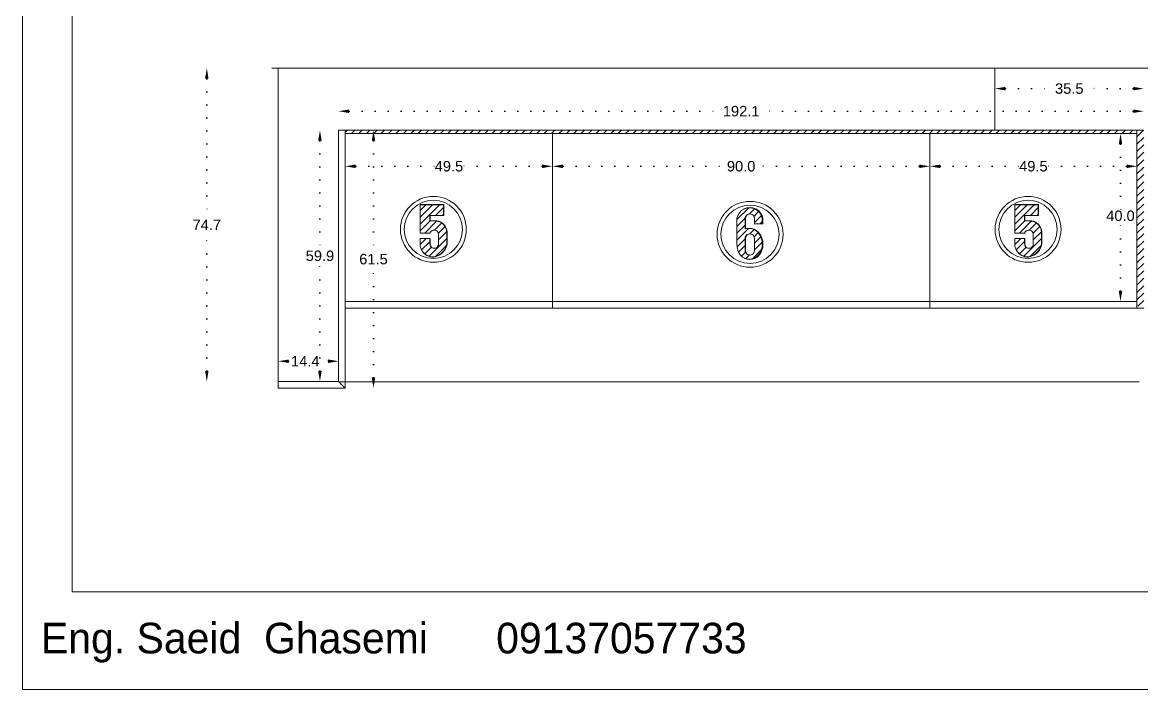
# Model space of a CAD drawing. Header units: inches. Extents: x 104 to 9740, y 936 to 6735.
# Drawn here: x 3346.3 to 3613.3, y 1988.3 to 2147.5 of the extents above; entities that cross this region are included whole.
import ezdxf

# ---------------------------------------------------------------- set-up
doc = ezdxf.new("R2010")
doc.units = ezdxf.units.IN
doc.header["$MEASUREMENT"] = 0
doc.linetypes.add('ACAD_ISO07W100', pattern=[3, 0, -3])
doc.styles.get("Standard").update_dxf_attribs({"font": 'arial.ttf'})
doc.dimstyles.new('Copy of Standard', dxfattribs={"dimtxt": 2.5, "dimasz": 2.5, "dimexe": 0.18, "dimexo": 0.0625, "dimgap": 0.09, "dimtad": 0, "dimtih": 1, "dimtoh": 1, "dimdec": 1, "dimzin": 0, "dimdsep": 46, "dimtxsty": 'Standard', "dimcen": 0.09, "dimse1": 1, "dimse2": 1, "dimadec": 0, "dimazin": 0, "dimtfac": 1, "dimtdec": 1, "dimtix": 1, "dimtofl": 0, "dimtmove": 0, "dimatfit": 3, "dimfxl": 1, "dimtolj": 1, "dimtzin": 0, "dimarcsym": 0})

# ---------------------------------------------------------------- blocks, each defined once
blk = doc.blocks.new('*D399')
at = {"color": 0, "linetype": 'ACAD_ISO07W100', "lineweight": -2, "transparency": 16777216}
for p, q in [((3580.84, 2131.65), (3592.75, 2131.65)), ((3611.34, 2131.65), (3599.44, 2131.65))]:
    blk.add_line(p, q, dxfattribs=at)
at = {"color": 0, "transparency": 16777216}
for points in [[(3580.84, 2132.07), (3580.84, 2131.23), (3578.34, 2131.65)], [(3611.34, 2132.07), (3611.34, 2131.23), (3613.84, 2131.65)]]:
    blk.add_solid(points, dxfattribs=at)
at = {"layer": 'Defpoints', "color": 0, "transparency": 16777216}
for p in [(3613.84, 2131.65), (3578.34, 2121.71), (3613.84, 2121.71)]:
    blk.add_point(p, dxfattribs=at)
at = {"color": 0, "lineweight": 20, "transparency": 16777216, "insert": (3596.09, 2131.65), "char_height": 2.5, "attachment_point": 5}
blk.add_mtext('\\A1;35.5', dxfattribs=at)
blk = doc.blocks.new('*D400')
at = {"color": 0, "linetype": 'ACAD_ISO07W100', "lineweight": -2, "transparency": 16777216}
for p, q in [((3424.24, 2126.26), (3513.85, 2126.26)), ((3611.34, 2126.26), (3521.74, 2126.26))]:
    blk.add_line(p, q, dxfattribs=at)
at = {"color": 0, "transparency": 16777216}
for points in [[(3424.24, 2126.67), (3424.24, 2125.84), (3421.74, 2126.26)], [(3611.34, 2126.67), (3611.34, 2125.84), (3613.84, 2126.26)]]:
    blk.add_solid(points, dxfattribs=at)
at = {"layer": 'Defpoints', "color": 0, "transparency": 16777216}
for p in [(3421.74, 2126.26), (3421.74, 2121.71), (3613.84, 2121.71)]:
    blk.add_point(p, dxfattribs=at)
at = {"color": 0, "lineweight": 20, "transparency": 16777216, "insert": (3517.79, 2126.26), "char_height": 2.5, "attachment_point": 5}
blk.add_mtext('\\A1;192.1', dxfattribs=at)
blk = doc.blocks.new('*D401')
at = {"color": 0, "linetype": 'ACAD_ISO07W100', "lineweight": -2, "transparency": 16777216}
for p, q in [((3417.29, 2119.21), (3417.29, 2093.13)), ((3417.29, 2064.31), (3417.29, 2090.39))]:
    blk.add_line(p, q, dxfattribs=at)
at = {"color": 0, "transparency": 16777216}
for points in [[(3416.87, 2119.21), (3417.71, 2119.21), (3417.29, 2121.71)], [(3416.87, 2064.31), (3417.71, 2064.31), (3417.29, 2061.81)]]:
    blk.add_solid(points, dxfattribs=at)
at = {"layer": 'Defpoints', "color": 0, "transparency": 16777216}
for p in [(3417.29, 2121.71), (3421.74, 2121.71), (3421.74, 2061.81)]:
    blk.add_point(p, dxfattribs=at)
at = {"color": 0, "lineweight": 20, "transparency": 16777216, "insert": (3417.29, 2091.76), "char_height": 2.5, "attachment_point": 5}
blk.add_mtext('\\A1;59.9', dxfattribs=at)
blk = doc.blocks.new('*D342')
at = {"color": 0, "linetype": 'ACAD_ISO07W100', "lineweight": -2, "transparency": 16777216}
for p, q in [((3390.3, 2134.01), (3390.3, 2100.5)), ((3390.3, 2064.31), (3390.3, 2097.82))]:
    blk.add_line(p, q, dxfattribs=at)
at = {"color": 0, "transparency": 16777216}
for points in [[(3389.88, 2134.01), (3390.71, 2134.01), (3390.3, 2136.51)], [(3389.88, 2064.31), (3390.71, 2064.31), (3390.3, 2061.81)]]:
    blk.add_solid(points, dxfattribs=at)
at = {"layer": 'Defpoints', "color": 0, "transparency": 16777216}
for p in [(3390.3, 2136.51), (3405.84, 2136.51), (3405.84, 2061.81)]:
    blk.add_point(p, dxfattribs=at)
at = {"color": 0, "lineweight": 20, "transparency": 16777216, "insert": (3390.3, 2099.16), "char_height": 2.5, "attachment_point": 5}
blk.add_mtext('\\A1;74.7', dxfattribs=at)
blk = doc.blocks.new('*D402')
at = {"color": 0, "linetype": 'ACAD_ISO07W100', "lineweight": -2, "transparency": 16777216}
for p, q in [((3409.84, 2066.62), (3410.58, 2066.62)), ((3419.24, 2066.62), (3417.01, 2066.62))]:
    blk.add_line(p, q, dxfattribs=at)
at = {"color": 0, "transparency": 16777216}
for points in [[(3409.84, 2067.04), (3409.84, 2066.21), (3407.34, 2066.62)], [(3419.24, 2067.04), (3419.24, 2066.21), (3421.74, 2066.62)]]:
    blk.add_solid(points, dxfattribs=at)
at = {"layer": 'Defpoints', "color": 0, "transparency": 16777216}
for p in [(3421.74, 2066.62), (3407.34, 2061.81), (3421.74, 2061.81)]:
    blk.add_point(p, dxfattribs=at)
at = {"color": 0, "lineweight": 20, "transparency": 16777216, "insert": (3413.79, 2066.62), "char_height": 2.5, "attachment_point": 5}
blk.add_mtext('\\A1;14.4', dxfattribs=at)
blk = doc.blocks.new('*D403')
at = {"color": 0, "linetype": 'ACAD_ISO07W100', "lineweight": -2, "transparency": 16777216}
for p, q in [((3425.84, 2113.12), (3444.67, 2113.12)), ((3470.29, 2113.12), (3451.47, 2113.12))]:
    blk.add_line(p, q, dxfattribs=at)
at = {"color": 0, "transparency": 16777216}
for points in [[(3425.84, 2113.54), (3425.84, 2112.7), (3423.34, 2113.12)], [(3470.29, 2113.54), (3470.29, 2112.7), (3472.79, 2113.12)]]:
    blk.add_solid(points, dxfattribs=at)
at = {"layer": 'Defpoints', "color": 0, "transparency": 16777216}
for p in [(3423.34, 2121.71), (3472.79, 2120.91), (3423.34, 2113.12)]:
    blk.add_point(p, dxfattribs=at)
at = {"color": 0, "lineweight": 20, "transparency": 16777216, "insert": (3448.07, 2113.12), "char_height": 2.5, "attachment_point": 5}
blk.add_mtext('\\A1;49.5', dxfattribs=at)
blk = doc.blocks.new('*D343')
at = {"color": 0, "linetype": 'ACAD_ISO07W100', "lineweight": -2, "transparency": 16777216}
for p, q in [((3475.29, 2113.12), (3514.46, 2113.12)), ((3560.29, 2113.12), (3521.13, 2113.12))]:
    blk.add_line(p, q, dxfattribs=at)
at = {"color": 0, "transparency": 16777216}
for points in [[(3475.29, 2113.54), (3475.29, 2112.7), (3472.79, 2113.12)], [(3560.29, 2113.54), (3560.29, 2112.7), (3562.79, 2113.12)]]:
    blk.add_solid(points, dxfattribs=at)
at = {"layer": 'Defpoints', "color": 0, "transparency": 16777216}
for p in [(3472.79, 2120.91), (3562.79, 2120.91), (3472.79, 2113.12)]:
    blk.add_point(p, dxfattribs=at)
at = {"color": 0, "lineweight": 20, "transparency": 16777216, "insert": (3517.79, 2113.12), "char_height": 2.5, "attachment_point": 5}
blk.add_mtext('\\A1;90.0', dxfattribs=at)
blk = doc.blocks.new('*D344')
at = {"color": 0, "linetype": 'ACAD_ISO07W100', "lineweight": -2, "transparency": 16777216}
for p, q in [((3565.29, 2113.12), (3584.12, 2113.12)), ((3609.74, 2113.12), (3590.92, 2113.12))]:
    blk.add_line(p, q, dxfattribs=at)
at = {"color": 0, "transparency": 16777216}
for points in [[(3565.29, 2113.54), (3565.29, 2112.7), (3562.79, 2113.12)], [(3609.74, 2113.54), (3609.74, 2112.7), (3612.24, 2113.12)]]:
    blk.add_solid(points, dxfattribs=at)
at = {"layer": 'Defpoints', "color": 0, "transparency": 16777216}
for p in [(3562.79, 2120.91), (3612.24, 2121.71), (3612.24, 2113.12)]:
    blk.add_point(p, dxfattribs=at)
at = {"color": 0, "lineweight": 20, "transparency": 16777216, "insert": (3587.52, 2113.12), "char_height": 2.5, "attachment_point": 5}
blk.add_mtext('\\A1;49.5', dxfattribs=at)
blk = doc.blocks.new('*D345')
at = {"color": 0, "linetype": 'ACAD_ISO07W100', "lineweight": -2, "transparency": 16777216}
for p, q in [((3608.3, 2118.41), (3608.3, 2102.68)), ((3608.3, 2083.41), (3608.3, 2099.94))]:
    blk.add_line(p, q, dxfattribs=at)
at = {"color": 0, "transparency": 16777216}
for points in [[(3607.89, 2118.41), (3608.72, 2118.41), (3608.3, 2120.91)], [(3607.89, 2083.41), (3608.72, 2083.41), (3608.3, 2080.91)]]:
    blk.add_solid(points, dxfattribs=at)
at = {"layer": 'Defpoints', "color": 0, "transparency": 16777216}
for p in [(3612.24, 2120.91), (3563.4, 2080.91), (3608.3, 2080.91)]:
    blk.add_point(p, dxfattribs=at)
at = {"color": 0, "lineweight": 20, "transparency": 16777216, "insert": (3608.3, 2101.31), "char_height": 2.5, "attachment_point": 5}
blk.add_mtext('\\A1;40.0', dxfattribs=at)
blk = doc.blocks.new('*D393')
at = {"color": 0, "linetype": 'ACAD_ISO07W100', "lineweight": -2, "transparency": 16777216}
for p, q in [((3430.07, 2119.21), (3430.07, 2092.33)), ((3430.07, 2062.71), (3430.07, 2089.59))]:
    blk.add_line(p, q, dxfattribs=at)
at = {"color": 0, "transparency": 16777216}
for points in [[(3429.65, 2119.21), (3430.48, 2119.21), (3430.07, 2121.71)], [(3429.65, 2062.71), (3430.48, 2062.71), (3430.07, 2060.21)]]:
    blk.add_solid(points, dxfattribs=at)
at = {"layer": 'Defpoints', "color": 0, "transparency": 16777216}
for p in [(3423.34, 2121.71), (3430.07, 2121.71), (3423.34, 2060.21)]:
    blk.add_point(p, dxfattribs=at)
at = {"color": 0, "lineweight": 20, "transparency": 16777216, "insert": (3430.07, 2090.96), "char_height": 2.5, "attachment_point": 5}
blk.add_mtext('\\A1;61.5', dxfattribs=at)

msp = doc.modelspace()

# ---------------------------------------------------------------- hatches: boundary and pattern name
at = {"lineweight": 20}
h = msp.add_hatch(dxfattribs=at)
h.set_pattern_fill('ANSI31', color=256, scale=10)
h.set_pattern_definition([(45, (1876.976, 689.729), (-0.8838835, 0.8838835), [])])
h.paths.add_polyline_path([(3612.24, 2121.71), (3578.34, 2121.71), (3423.34, 2121.71), (3423.34, 2120.91), (3612.24, 2120.91)])
h = msp.add_hatch(dxfattribs=at)
h.set_pattern_fill('ANSI31', color=256, scale=10)
h.set_pattern_definition([(45, (1876.976, -217.913), (-0.8838835, 0.8838835), [])])
h.paths.add_polyline_path([(3612.24, 2080.11), (3612.74, 2079.31), (3613.84, 2079.31), (3613.84, 2121.71), (3612.24, 2121.71)])
h = msp.add_hatch(dxfattribs=at)
h.set_pattern_fill('ANSI31', color=256, scale=9.218651)
h.set_pattern_definition([(45, (2766.3757, 2643.4883), (-0.8148213, 0.8148213), [])])
h.paths.add_polyline_path([(3446.92, 2099.1), (3446.69, 2099.35), (3446.42, 2099.57), (3446.14, 2099.76), (3445.83, 2099.91), (3445.56, 2100.01), (3445.25, 2100.07), (3444.88, 2100.1), (3443.52, 2100.1), (3443.52, 2101.41), (3446.81, 2101.41), (3446.81, 2103.93), (3441.21, 2103.93), (3441.21, 2097.18), (3443.52, 2097.18), (3443.61, 2097.38), (3443.74, 2097.56), (3443.91, 2097.7), (3444.1, 2097.82), (3444.31, 2097.88), (3444.55, 2097.91), (3444.79, 2097.88), (3445.01, 2097.81), (3445.2, 2097.7), (3445.37, 2097.55), (3445.5, 2097.37), (3445.59, 2097.17), (3445.59, 2094.59), (3445.55, 2094.33), (3445.45, 2094.08), (3445.29, 2093.87), (3445.08, 2093.71), (3444.84, 2093.61), (3444.57, 2093.58), (3444.31, 2093.61), (3444.07, 2093.71), (3443.84, 2093.89), (3443.66, 2094.12), (3443.56, 2094.36), (3443.52, 2094.62), (3443.52, 2095.88), (3441.21, 2095.88), (3441.21, 2094.59), (3441.24, 2094.17), (3441.32, 2093.76), (3441.44, 2093.41), (3441.63, 2093.04), (3441.86, 2092.7), (3442.14, 2092.39), (3442.46, 2092.12), (3442.81, 2091.9), (3443.18, 2091.73), (3443.58, 2091.6), (3443.98, 2091.53), (3444.4, 2091.52), (3444.79, 2091.59), (3445.16, 2091.71), (3445.52, 2091.87), (3445.87, 2092.06), (3446.19, 2092.29), (3446.48, 2092.55), (3446.75, 2092.84), (3446.98, 2093.16), (3447.18, 2093.5), (3447.34, 2093.86), (3447.46, 2094.24), (3447.54, 2094.62), (3447.54, 2097.18), (3447.54, 2097.52), (3447.49, 2097.86), (3447.41, 2098.19), (3447.28, 2098.51), (3447.12, 2098.82)])
h = msp.add_hatch(dxfattribs=at)
h.set_pattern_fill('ANSI31', color=256, scale=9.218651)
h.set_pattern_definition([(45, (2860.0108, 2643.0461), (-0.8148213, 0.8148213), [])])
h.paths.add_polyline_path([(3521.89, 2097.24), (3521.7, 2097.45), (3521.48, 2097.65), (3521.25, 2097.82), (3521, 2097.97), (3520.74, 2098.09), (3520.46, 2098.19), (3520.18, 2098.25), (3519.89, 2098.29), (3519.6, 2098.31), (3519.41, 2098.29), (3519.15, 2098.25), (3518.87, 2098.18), (3518.75, 2098.17), (3518.75, 2100.68), (3518.78, 2100.95), (3518.89, 2101.19), (3519.05, 2101.41), (3519.26, 2101.57), (3519.51, 2101.67), (3519.64, 2101.72), (3519.91, 2101.75), (3520.18, 2101.72), (3520.43, 2101.61), (3520.64, 2101.45), (3520.81, 2101.23), (3520.91, 2100.98), (3520.95, 2100.71), (3520.95, 2099.42), (3522.84, 2099.42), (3522.84, 2100.68), (3522.63, 2101.37), (3522.27, 2101.99), (3521.77, 2102.51), (3521.16, 2102.91), (3520.48, 2103.15), (3519.78, 2103.24), (3519.77, 2103.24), (3519.05, 2103.15), (3518.44, 2102.93), (3517.88, 2102.57), (3517.37, 2102.04), (3517.01, 2101.41), (3516.79, 2100.71), (3516.79, 2094.68), (3516.8, 2094.42), (3516.81, 2094.16), (3516.84, 2093.91), (3516.88, 2093.65), (3516.93, 2093.4), (3516.99, 2093.15), (3517.04, 2092.99), (3517.28, 2092.41), (3517.64, 2091.9), (3518.1, 2091.47), (3518.57, 2091.2), (3519.12, 2091.02), (3519.74, 2090.95), (3520.35, 2091.02), (3520.94, 2091.21), (3521.48, 2091.53), (3521.64, 2091.68), (3521.89, 2091.94), (3522.3, 2092.53), (3522.6, 2093.18), (3522.78, 2093.87), (3522.84, 2094.59), (3522.78, 2095.3), (3522.6, 2096), (3522.3, 2096.65)])
h.paths.add_polyline_path([(3518.78, 2096.22), (3518.89, 2096.47), (3519.05, 2096.68), (3519.26, 2096.85), (3519.51, 2096.95), (3519.78, 2096.98), (3519.91, 2096.98), (3520.18, 2096.95), (3520.43, 2096.84), (3520.64, 2096.68), (3520.81, 2096.46), (3520.91, 2096.21), (3520.95, 2095.94), (3520.95, 2092.99), (3520.91, 2092.72), (3520.81, 2092.47), (3520.64, 2092.26), (3520.43, 2092.09), (3520.18, 2091.99), (3519.91, 2091.95), (3519.64, 2091.99), (3519.51, 2092.04), (3519.39, 2092.09), (3519.26, 2092.14), (3519.05, 2092.31), (3518.89, 2092.52), (3518.78, 2092.77), (3518.75, 2093.03), (3518.75, 2095.96)], flags=16)
h = msp.add_hatch(dxfattribs=at)
h.set_pattern_fill('ANSI31', color=256, scale=9.218651)
h.set_pattern_definition([(45, (2908.2697, 2643.4883), (-0.8148213, 0.8148213), [])])
h.paths.add_polyline_path([(3588.81, 2099.1), (3588.58, 2099.35), (3588.32, 2099.57), (3588.03, 2099.76), (3587.72, 2099.91), (3587.45, 2100.01), (3587.14, 2100.07), (3586.77, 2100.1), (3585.42, 2100.1), (3585.42, 2101.41), (3588.7, 2101.41), (3588.7, 2103.93), (3583.1, 2103.93), (3583.1, 2097.18), (3585.42, 2097.18), (3585.51, 2097.38), (3585.64, 2097.56), (3585.8, 2097.7), (3585.99, 2097.82), (3586.2, 2097.88), (3586.44, 2097.91), (3586.69, 2097.88), (3586.9, 2097.81), (3587.09, 2097.7), (3587.26, 2097.55), (3587.39, 2097.37), (3587.48, 2097.17), (3587.48, 2094.59), (3587.45, 2094.33), (3587.35, 2094.08), (3587.18, 2093.87), (3586.97, 2093.71), (3586.73, 2093.61), (3586.47, 2093.58), (3586.2, 2093.61), (3585.96, 2093.71), (3585.73, 2093.89), (3585.55, 2094.12), (3585.45, 2094.36), (3585.42, 2094.62), (3585.42, 2095.88), (3583.1, 2095.88), (3583.1, 2094.59), (3583.13, 2094.17), (3583.21, 2093.76), (3583.34, 2093.41), (3583.52, 2093.04), (3583.76, 2092.7), (3584.03, 2092.39), (3584.35, 2092.12), (3584.7, 2091.9), (3585.07, 2091.73), (3585.47, 2091.6), (3585.88, 2091.53), (3586.29, 2091.52), (3586.68, 2091.59), (3587.06, 2091.71), (3587.42, 2091.87), (3587.76, 2092.06), (3588.08, 2092.29), (3588.38, 2092.55), (3588.64, 2092.84), (3588.87, 2093.16), (3589.07, 2093.5), (3589.23, 2093.86), (3589.35, 2094.24), (3589.43, 2094.62), (3589.43, 2097.18), (3589.43, 2097.52), (3589.39, 2097.86), (3589.3, 2098.19), (3589.18, 2098.51), (3589.01, 2098.82)])

# ---------------------------------------------------------------- linework, layer by layer
for p, q in [((3810.24, 2136.51), (3405.84, 2136.51)), ((3407.34, 2061.81), (3407.34, 2136.51)), ((3578.34, 2121.71), (3578.34, 2136.51)), ((3421.74, 2061.81), (3421.74, 2121.71)), ((3421.74, 2121.71), (3613.84, 2121.71)), ((3423.34, 2060.21), (3423.34, 2121.71)), ((3423.34, 2120.91), (3612.24, 2120.91)), ((3472.79, 2079.31), (3472.79, 2120.91)), ((3562.79, 2079.31), (3562.79, 2120.91)), ((3613.84, 2121.71), (3578.34, 2121.71)), ((3612.24, 2121.71), (3612.24, 2079.31)), ((3446.81, 2103.93), (3446.81, 2101.41)), ((3519.64, 2101.72), (3519.91, 2101.75)), ((3588.7, 2103.93), (3588.7, 2101.41)), ((3443.56, 2101.41), (3443.56, 2100.12)), ((3585.45, 2101.41), (3585.45, 2100.12)), ((3441.21, 2097.18), (3443.52, 2097.18)), ((3444.57, 2097.91), (3444.79, 2097.88)), ((3444.79, 2097.88), (3445.01, 2097.81)), ((3445.01, 2097.81), (3445.2, 2097.7)), ((3445.2, 2097.7), (3445.37, 2097.55)), ((3445.37, 2097.55), (3445.5, 2097.37)), ((3445.5, 2097.37), (3445.59, 2097.17)), ((3445.59, 2097.17), (3445.59, 2094.59)), ((3583.1, 2097.18), (3585.42, 2097.18)), ((3586.47, 2097.91), (3586.69, 2097.88)), ((3586.69, 2097.88), (3586.9, 2097.81)), ((3586.9, 2097.81), (3587.09, 2097.7)), ((3587.09, 2097.7), (3587.26, 2097.55)), ((3587.26, 2097.55), (3587.39, 2097.37)), ((3587.39, 2097.37), (3587.48, 2097.17)), ((3587.48, 2097.17), (3587.48, 2094.59)), ((3444.07, 2093.71), (3443.86, 2093.87)), ((3444.31, 2093.61), (3444.07, 2093.71)), ((3445.08, 2093.71), (3444.84, 2093.61)), ((3445.29, 2093.87), (3445.08, 2093.71)), ((3445.45, 2094.08), (3445.29, 2093.87)), ((3445.55, 2094.33), (3445.45, 2094.08)), ((3445.59, 2094.59), (3445.55, 2094.33)), ((3585.96, 2093.71), (3585.75, 2093.87)), ((3586.2, 2093.61), (3585.96, 2093.71)), ((3586.97, 2093.71), (3586.73, 2093.61)), ((3587.18, 2093.87), (3586.97, 2093.71)), ((3587.35, 2094.08), (3587.18, 2093.87)), ((3587.45, 2094.33), (3587.35, 2094.08)), ((3587.48, 2094.59), (3587.45, 2094.33)), ((3444.57, 2093.58), (3444.31, 2093.61)), ((3444.84, 2093.61), (3444.57, 2093.58)), ((3586.47, 2093.58), (3586.2, 2093.61)), ((3586.73, 2093.61), (3586.47, 2093.58)), ((3423.34, 2080.91), (3612.24, 2080.91)), ((3423.34, 2079.31), (3612.84, 2079.31)), ((3613.84, 2079.31), (3612.74, 2079.31)), ((3407.34, 2061.81), (3421.74, 2061.81)), ((3407.34, 2061.81), (3407.34, 2060.21)), ((3421.74, 2061.81), (3423.34, 2060.21)), ((3421.74, 2061.71), (3612.74, 2061.71)), ((3423.34, 2060.21), (3407.34, 2060.21))]:
    msp.add_line(p, q, dxfattribs=at)
for points in [[(3346.29, 2695.55), (3346.29, 1988.29), (3846.38, 1988.29), (3846.38, 2695.55)], [(3358.2, 2683.65), (3358.2, 2011.58), (3834.47, 2011.58), (3834.47, 2683.65)], [(3518.87, 2100.71), (3518.9, 2100.98), (3519.01, 2101.23), (3519.17, 2101.45), (3519.39, 2101.61), (3519.64, 2101.72), (3519.51, 2101.67), (3519.26, 2101.57), (3519.05, 2101.41), (3518.89, 2101.19), (3518.78, 2100.95), (3518.75, 2100.68)], [(3443.56, 2097.17), (3443.65, 2097.37), (3443.78, 2097.55), (3443.95, 2097.7), (3444.14, 2097.81), (3444.35, 2097.88), (3444.57, 2097.91), (3444.53, 2097.91), (3444.31, 2097.88), (3444.1, 2097.82), (3443.91, 2097.7), (3443.74, 2097.56), (3443.61, 2097.38), (3443.52, 2097.18)], [(3520.64, 2092.26), (3520.43, 2092.09), (3520.18, 2091.99), (3519.91, 2091.95), (3519.64, 2091.99), (3519.51, 2092.04), (3519.39, 2092.09), (3519.26, 2092.14), (3519.05, 2092.31), (3518.89, 2092.52), (3518.78, 2092.77), (3518.75, 2093.03), (3518.75, 2095.96), (3518.78, 2096.22), (3518.89, 2096.47), (3519.05, 2096.68), (3519.26, 2096.85), (3519.51, 2096.95), (3519.78, 2096.98), (3519.91, 2096.98), (3520.18, 2096.95), (3520.43, 2096.84), (3520.64, 2096.68), (3520.81, 2096.46), (3520.91, 2096.21), (3520.95, 2095.94), (3520.95, 2092.99), (3520.91, 2092.72), (3520.81, 2092.47)], [(3585.45, 2097.17), (3585.54, 2097.37), (3585.67, 2097.55), (3585.84, 2097.7), (3586.03, 2097.81), (3586.25, 2097.88), (3586.47, 2097.91), (3586.42, 2097.91), (3586.2, 2097.88), (3585.99, 2097.82), (3585.8, 2097.7), (3585.64, 2097.56), (3585.51, 2097.38), (3585.42, 2097.18)]]:
    msp.add_lwpolyline(points, close=True, dxfattribs=at)
for points in [[(3446.88, 2103.99), (3441.21, 2103.99), (3441.21, 2103.93)], [(3443.56, 2097.17), (3441.21, 2097.17), (3441.21, 2097.18), (3441.21, 2103.93), (3446.81, 2103.93), (3446.88, 2103.99), (3446.88, 2101.41), (3446.81, 2101.41), (3443.56, 2101.41), (3443.52, 2101.37), (3443.52, 2100.1), (3443.56, 2100.12), (3444.93, 2100.12), (3445.3, 2100.09), (3445.62, 2100.03), (3445.89, 2099.93), (3446.2, 2099.78), (3446.49, 2099.59), (3446.75, 2099.36), (3446.99, 2099.11), (3447.19, 2098.83)], [(3516.93, 2093.4), (3516.88, 2093.65), (3516.84, 2093.91), (3516.81, 2094.16), (3516.8, 2094.42), (3516.79, 2094.68), (3516.79, 2100.71), (3517.01, 2101.41), (3517.37, 2102.04), (3517.88, 2102.57), (3518.44, 2102.93), (3518.49, 2102.96), (3519.17, 2103.21), (3519.9, 2103.3), (3519.91, 2103.3), (3520.62, 2103.21), (3521.31, 2102.96), (3521.92, 2102.57)], [(3518.44, 2102.93), (3519.05, 2103.15), (3519.77, 2103.24), (3519.78, 2103.24), (3520.48, 2103.15), (3521.16, 2102.91), (3521.77, 2102.51), (3522.27, 2101.99), (3522.63, 2101.37), (3522.84, 2100.68), (3522.84, 2099.42)], [(3519.91, 2101.75), (3520.18, 2101.72), (3520.43, 2101.61), (3520.64, 2101.45), (3520.81, 2101.23), (3520.91, 2100.98), (3520.95, 2100.71), (3520.95, 2099.42), (3522.84, 2099.42), (3523, 2099.42), (3523, 2100.71), (3522.79, 2101.41), (3522.42, 2102.04), (3521.92, 2102.57)], [(3588.77, 2103.99), (3583.1, 2103.99), (3583.1, 2103.93)], [(3585.45, 2097.17), (3583.1, 2097.17), (3583.1, 2097.18), (3583.1, 2103.93), (3588.7, 2103.93), (3588.77, 2103.99), (3588.77, 2101.41), (3588.7, 2101.41), (3585.45, 2101.41), (3585.42, 2101.37), (3585.42, 2100.1), (3585.45, 2100.12), (3586.82, 2100.12), (3587.19, 2100.09), (3587.51, 2100.03), (3587.78, 2099.93), (3588.09, 2099.78), (3588.38, 2099.59), (3588.65, 2099.36), (3588.88, 2099.11), (3589.08, 2098.83)], [(3443.52, 2100.1), (3444.88, 2100.1), (3445.25, 2100.07), (3445.56, 2100.01), (3445.83, 2099.91), (3446.14, 2099.76), (3446.42, 2099.57), (3446.69, 2099.35), (3446.92, 2099.1), (3447.12, 2098.82), (3447.28, 2098.51), (3447.41, 2098.19), (3447.49, 2097.86), (3447.54, 2097.52), (3447.54, 2097.18), (3447.54, 2094.62), (3447.46, 2094.24), (3447.34, 2093.86), (3447.18, 2093.5), (3446.98, 2093.16), (3446.75, 2092.84), (3446.48, 2092.55), (3446.19, 2092.29), (3445.87, 2092.06), (3445.52, 2091.87), (3445.16, 2091.71), (3444.79, 2091.59), (3444.4, 2091.52), (3443.98, 2091.53), (3443.58, 2091.6), (3443.18, 2091.73), (3442.81, 2091.9), (3442.46, 2092.12), (3442.14, 2092.39), (3441.86, 2092.7), (3441.63, 2093.04), (3441.44, 2093.41)], [(3518.87, 2098.18), (3518.75, 2098.17), (3518.75, 2100.68)], [(3521.79, 2091.63), (3522.04, 2091.88), (3522.45, 2092.48), (3522.76, 2093.14), (3522.94, 2093.84), (3523, 2094.56), (3522.94, 2095.28), (3522.76, 2095.99), (3522.45, 2096.64), (3522.04, 2097.24), (3521.84, 2097.46), (3521.63, 2097.65), (3521.39, 2097.83), (3521.14, 2097.97), (3520.87, 2098.1), (3520.6, 2098.2), (3520.31, 2098.26), (3520.02, 2098.31), (3519.73, 2098.32), (3519.44, 2098.3), (3519.41, 2098.29), (3519.15, 2098.25), (3518.87, 2098.18), (3518.87, 2100.71)], [(3585.42, 2100.1), (3586.77, 2100.1), (3587.14, 2100.07), (3587.45, 2100.01), (3587.72, 2099.91), (3588.03, 2099.76), (3588.32, 2099.57), (3588.58, 2099.35), (3588.81, 2099.1), (3589.01, 2098.82), (3589.18, 2098.51), (3589.3, 2098.19), (3589.39, 2097.86), (3589.43, 2097.52), (3589.43, 2097.18), (3589.43, 2094.62), (3589.35, 2094.24), (3589.23, 2093.86), (3589.07, 2093.5), (3588.87, 2093.16), (3588.64, 2092.84), (3588.38, 2092.55), (3588.08, 2092.29), (3587.76, 2092.06), (3587.42, 2091.87), (3587.06, 2091.71), (3586.68, 2091.59), (3586.29, 2091.52), (3585.88, 2091.53), (3585.47, 2091.6), (3585.07, 2091.73), (3584.7, 2091.9), (3584.35, 2092.12), (3584.03, 2092.39), (3583.76, 2092.7), (3583.52, 2093.04), (3583.34, 2093.41)], [(3441.32, 2093.76), (3441.44, 2093.41), (3441.46, 2093.37), (3441.65, 2092.99), (3441.88, 2092.65), (3442.16, 2092.34), (3442.48, 2092.07), (3442.83, 2091.84), (3443.21, 2091.67), (3443.61, 2091.54), (3444.02, 2091.47), (3444.44, 2091.46), (3444.83, 2091.53), (3445.21, 2091.65), (3445.58, 2091.81), (3445.93, 2092), (3446.25, 2092.23), (3446.55, 2092.5), (3446.81, 2092.79), (3447.05, 2093.11), (3447.25, 2093.46), (3447.41, 2093.82), (3447.53, 2094.2), (3447.61, 2094.59), (3447.61, 2097.17), (3447.61, 2097.52), (3447.57, 2097.86), (3447.48, 2098.2), (3447.36, 2098.52), (3447.19, 2098.83)], [(3518.57, 2091.2), (3519.12, 2091.02), (3519.74, 2090.95), (3520.35, 2091.02), (3520.94, 2091.21), (3521.48, 2091.53), (3521.64, 2091.68), (3521.89, 2091.94), (3522.3, 2092.53), (3522.6, 2093.18), (3522.78, 2093.87), (3522.84, 2094.59), (3522.78, 2095.3), (3522.6, 2096), (3522.3, 2096.65), (3521.89, 2097.24), (3521.7, 2097.45), (3521.48, 2097.65), (3521.25, 2097.82), (3521, 2097.97), (3520.74, 2098.09), (3520.46, 2098.19), (3520.18, 2098.25), (3519.89, 2098.29), (3519.6, 2098.31), (3519.41, 2098.29)], [(3519.39, 2092.09), (3519.17, 2092.26), (3519.01, 2092.47), (3518.9, 2092.72), (3518.87, 2092.99), (3518.87, 2095.94), (3518.9, 2096.21), (3519.01, 2096.46), (3519.17, 2096.68), (3519.39, 2096.84), (3519.64, 2096.95), (3519.91, 2096.98)], [(3583.21, 2093.76), (3583.34, 2093.41), (3583.35, 2093.37), (3583.54, 2092.99), (3583.78, 2092.65), (3584.06, 2092.34), (3584.38, 2092.07), (3584.73, 2091.84), (3585.11, 2091.67), (3585.51, 2091.54), (3585.92, 2091.47), (3586.34, 2091.46), (3586.73, 2091.53), (3587.11, 2091.65), (3587.47, 2091.81), (3587.82, 2092), (3588.14, 2092.23), (3588.44, 2092.5), (3588.71, 2092.79), (3588.94, 2093.11), (3589.14, 2093.46), (3589.3, 2093.82), (3589.43, 2094.2), (3589.51, 2094.59), (3589.51, 2097.17), (3589.51, 2097.52), (3589.46, 2097.86), (3589.38, 2098.2), (3589.25, 2098.52), (3589.08, 2098.83)], [(3443.7, 2094.08), (3443.59, 2094.33), (3443.56, 2094.59), (3443.56, 2095.88), (3443.52, 2095.88), (3441.21, 2095.88), (3441.21, 2094.59), (3441.24, 2094.17), (3441.32, 2093.76)], [(3443.7, 2094.08), (3443.86, 2093.87), (3443.82, 2093.91), (3443.66, 2094.12), (3443.56, 2094.36), (3443.52, 2094.62), (3443.52, 2095.88)], [(3585.59, 2094.08), (3585.49, 2094.33), (3585.45, 2094.59), (3585.45, 2095.88), (3585.42, 2095.88), (3583.1, 2095.88), (3583.1, 2094.59), (3583.13, 2094.17), (3583.21, 2093.76)], [(3585.59, 2094.08), (3585.75, 2093.87), (3585.71, 2093.91), (3585.55, 2094.12), (3585.45, 2094.36), (3585.42, 2094.62), (3585.42, 2095.88)], [(3521.79, 2091.63), (3521.62, 2091.47), (3521.08, 2091.16), (3520.49, 2090.96), (3519.86, 2090.89), (3519.24, 2090.96), (3518.64, 2091.16), (3518.57, 2091.2), (3518.1, 2091.47), (3517.64, 2091.9), (3517.28, 2092.41), (3517.04, 2092.99), (3516.99, 2093.15), (3516.93, 2093.4)]]:
    msp.add_lwpolyline(points, dxfattribs=at)
for centre, radius in [((3444.36, 2098.08), 7.86), ((3444.36, 2098.08), 6.94), ((3519.92, 2096.9), 7.86), ((3586.25, 2098.08), 7.86), ((3586.25, 2098.08), 6.94), ((3519.92, 2096.9), 6.94)]:
    msp.add_circle(centre, radius, dxfattribs=at)

# ---------------------------------------------------------------- texts
at = {"lineweight": 20, "insert": (3321.5, 2004.23), "char_height": 7.306, "attachment_point": 1}
msp.add_mtext_dynamic_manual_height_columns('{\\fPlantagenet Cherokee|b0|i0|c0|p18;^IEng. Saeid  Ghasemi      09137057733}', width=322.7126, gutter_width=36.09, heights=[0], dxfattribs=at)

# ---------------------------------------------------------------- dimensions: what is measured, and where the dimension line sits
at = {"lineweight": 20}
for base, p1, p2, picture, middle in [((3390.3, 2136.51), (3405.84, 2061.81), (3405.84, 2136.51), '*D342', (3390.3, 2099.16)), ((3430.07, 2121.71), (3423.34, 2060.21), (3423.34, 2121.71), '*D393', (3430.07, 2090.96))]:
    dim = msp.add_linear_dim(base=base, p1=p1, p2=p2, angle=90, dimstyle='Copy of Standard', dxfattribs=at)
    dim.commit()
    dim.dimension.update_dxf_attribs({"geometry": picture, "text_midpoint": middle})
for base, p1, p2, picture, middle in [((3613.84, 2131.65), (3578.34, 2121.71), (3613.84, 2121.71), '*D399', (3596.09, 2131.65)), ((3421.74, 2126.26), (3613.84, 2121.71), (3421.74, 2121.71), '*D400', (3517.79, 2126.26)), ((3421.74, 2066.62), (3407.34, 2061.81), (3421.74, 2061.81), '*D402', (3413.79, 2066.62))]:
    dim = msp.add_linear_dim(base=base, p1=p1, p2=p2, dimstyle='Copy of Standard', dxfattribs=at)
    dim.commit()
    dim.dimension.update_dxf_attribs({"geometry": picture, "text_midpoint": middle, "dimtype": 160})
for base, p1, p2, picture, middle in [((3417.29, 2121.71), (3421.74, 2061.81), (3421.74, 2121.71), '*D401', (3417.29, 2091.76)), ((3608.3, 2080.91), (3612.24, 2120.91), (3563.4, 2080.91), '*D345', (3608.3, 2101.31))]:
    dim = msp.add_linear_dim(base=base, p1=p1, p2=p2, angle=90, dimstyle='Copy of Standard', dxfattribs=at)
    dim.commit()
    dim.dimension.update_dxf_attribs({"geometry": picture, "text_midpoint": middle, "dimtype": 160})
for base, p1, p2, picture, middle in [((3423.34475803, 2113.12156405), (3472.79475803, 2120.91005467), (3423.34475803, 2121.71005467), '*D403', (3448.06975803, 2113.12156405)), ((3472.79, 2113.12), (3562.79, 2120.91), (3472.79, 2120.91), '*D343', (3517.79, 2113.12)), ((3612.24475803, 2113.12156405), (3562.79475803, 2120.91005467), (3612.24475803, 2121.71005467), '*D344', (3587.51975803, 2113.12156405))]:
    dim = msp.add_linear_dim(base=base, p1=p1, p2=p2, dimstyle='Copy of Standard', dxfattribs=at)
    dim.commit()
    dim.dimension.update_dxf_attribs({"geometry": picture, "text_midpoint": middle})

doc.saveas('drawing.dxf')
